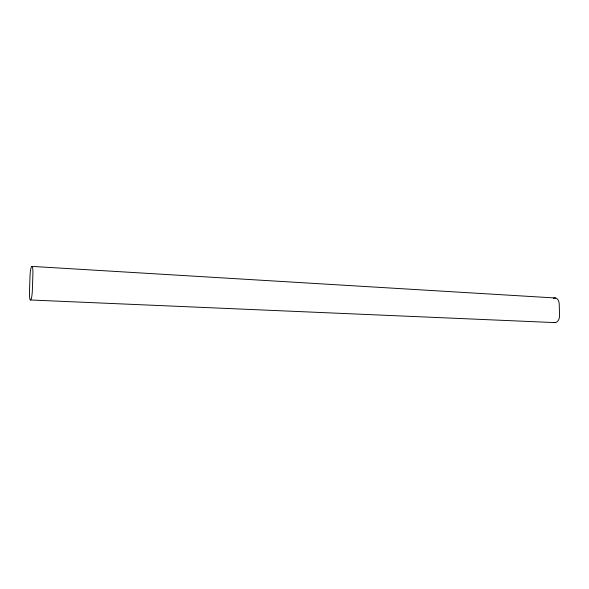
<?xml version="1.0" encoding="UTF-8"?>
<svg xmlns="http://www.w3.org/2000/svg" width="589" height="589" viewBox="0 0 589 589"><rect width="100%" height="100%" fill="white"/><g stroke="black" fill="none" stroke-linecap="round" stroke-linejoin="round"><path stroke-width="0.88" d="M555.677 298.005L31.74 266.383A8.901 1.399 -87 0 0 30.01 276.212L29.479 291.997A8.916 1.399 -87.1 0 0 30.621 299.992L555.184 322.617M30.621 299.992A8.916 1.399 -87.1 0 0 32.358 290.252L32.896 274.179A8.901 1.399 -87 0 0 31.754 266.368M553.351 298.314A6.516 4.498 -86.6 0 1 559.219 303.865L559.55 315.638A6.523 4.513 -87.5 0 1 554.013 322.507"/></g></svg>
